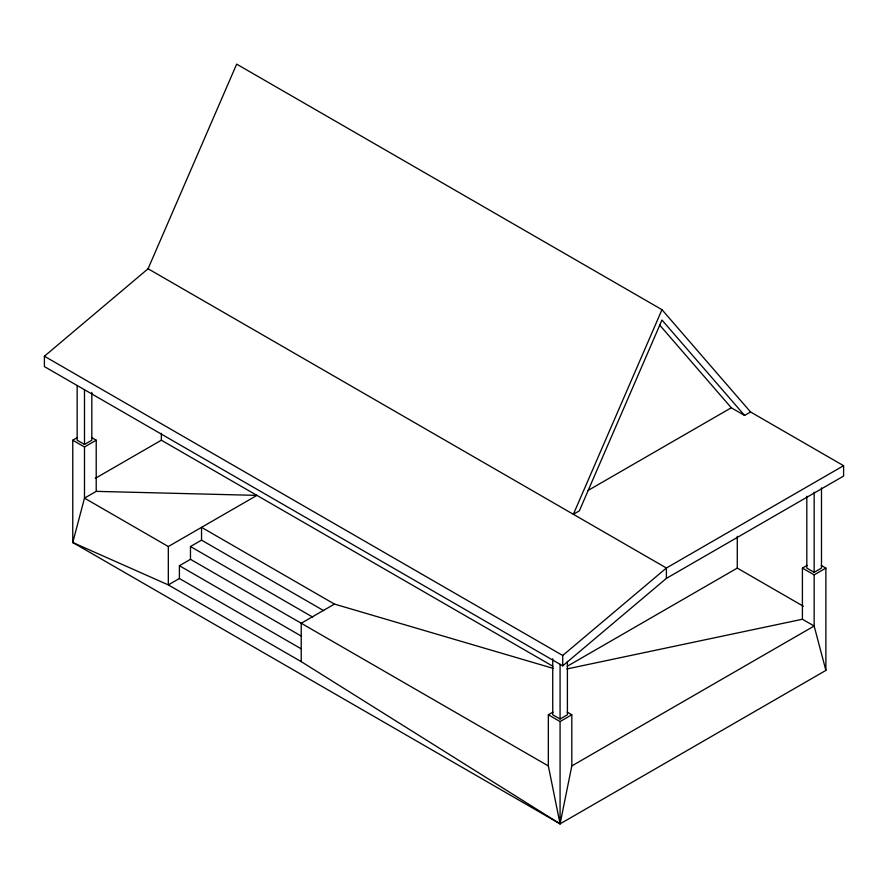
<?xml version="1.0" encoding="UTF-8"?>
<svg xmlns="http://www.w3.org/2000/svg" width="888" height="888" viewBox="0 0 888 888"><rect width="100%" height="100%" fill="white"/><g stroke="black" fill="none" stroke-linecap="round" stroke-linejoin="round"><path stroke-width="1.33" d="M821.189 565.379L825.884 568.087L825.884 670.407L560.073 823.864L72.761 542.513L73.304 539.826M567.11 712.076L571.805 714.785L571.805 765.933L560.073 823.864L301.221 661.627L168.32 584.903L72.761 542.513L72.761 440.204L77.456 437.495M72.761 542.513L84.493 498.135L84.493 446.975L72.761 440.204M148.074 268.753L236.674 64.136L661.971 309.679L750.571 411.988L843.6 465.701L843.6 476.057L666.4 578.365L562.726 665.845L44.4 366.589L44.4 356.232L148.074 268.753L666.4 568.009L843.6 465.701M661.971 309.679L573.359 514.296L579.342 510.844L661.971 320.035L744.588 415.44L750.571 411.988M562.726 665.845L562.726 655.477L666.4 568.009L666.4 578.365M77.156 385.525L77.156 440.204L84.493 444.444L91.83 440.204L91.83 392.363M84.493 446.975L96.215 440.204L96.215 491.364L84.493 498.135L168.32 546.531L256.921 495.382L96.215 491.364M95.305 478.355L161.361 440.204L552.88 666.255M301.52 649.017L179.398 578.499L179.398 565.712L190.476 559.318L190.476 546.531L201.543 540.137L323.676 610.644M179.398 578.499L168.32 584.903L168.32 546.531M553.435 668.453L334.454 604.084L301.221 623.265L301.221 661.627M587.612 490.72L731.29 407.77L744.588 415.44M567.254 666.255L737.273 568.098L803.34 606.238M548.34 714.785L560.073 721.556L560.073 823.864L548.34 765.933L548.34 714.785L553.035 712.076M825.884 670.407L814.152 626.018L802.419 619.247L802.419 568.087L807.114 565.379M552.736 658.73L552.736 714.785L560.073 719.014L567.41 714.785L567.41 661.471M806.815 496.203L806.815 568.087L814.152 572.327L821.489 568.087L821.489 487.901M560.073 721.556L571.805 714.785M802.419 568.087L814.152 574.858L825.884 568.087M571.805 765.933L814.152 626.018L814.152 574.858M566.844 668.975L802.419 619.247M44.4 356.232L562.726 655.477M91.531 437.495L96.215 440.204M334.454 604.084L201.543 527.35L201.543 540.137M190.476 546.531L312.598 617.038M190.476 559.318L548.34 765.933M179.398 565.712L301.52 636.23M659.573 324.941L731.29 407.77M814.152 492.141L814.152 572.327M737.273 536.297L737.273 568.098M560.073 664.335L560.073 719.014M161.361 433.3L161.361 440.204M84.493 389.765L84.493 444.444"/></g></svg>
